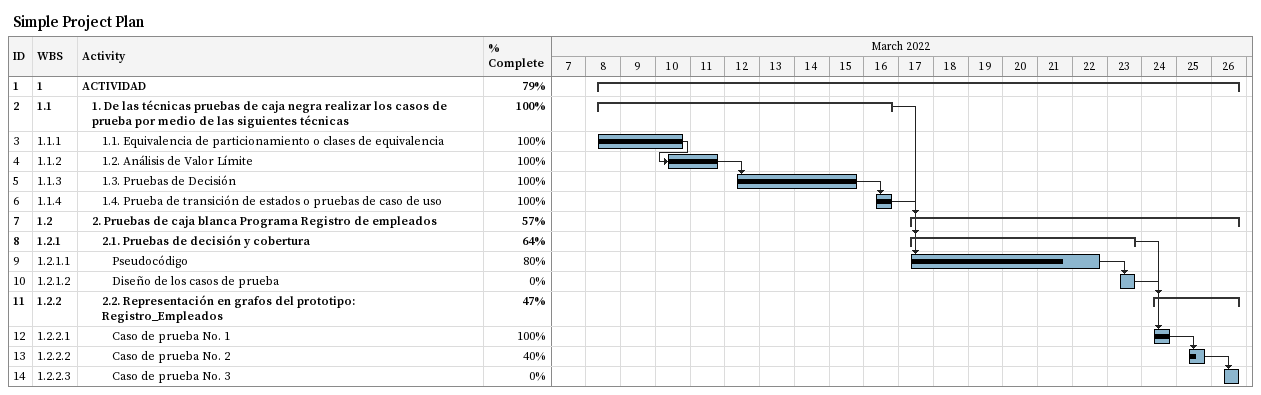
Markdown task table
Simple Project Plan

| ID | WBS | Task | Start | Finish | Predecessors | % complete |
|---|---|---|---|---|---|---|
| 1 | 1 | **ACTIVIDAD** | 2022-03-08 | 2022-03-26 |  | 79 |
| 2 | 1.1 | **1. De las técnicas pruebas de caja negra realizar los casos de prueba por medio de las siguientes técnicas** | 2022-03-08 | 2022-03-16 |  | 100 |
| 3 | 1.1.1 | 1.1. Equivalencia de particionamiento o clases de equivalencia | 2022-03-08 | 2022-03-10 |  | 100 |
| 4 | 1.1.2 | 1.2. Análisis de Valor Límite | 2022-03-10 | 2022-03-11 | 3 | 100 |
| 5 | 1.1.3 | 1.3. Pruebas de Decisión | 2022-03-12 | 2022-03-15 | 4 | 100 |
| 6 | 1.1.4 | 1.4. Prueba de transición de estados o pruebas de caso de uso | 2022-03-16 | 2022-03-16 | 5 | 100 |
| 7 | 1.2 | **2. Pruebas de caja blanca Programa Registro de empleados** | 2022-03-17 | 2022-03-26 | 2 | 57 |
| 8 | 1.2.1 | **2.1. Pruebas de decisión y cobertura** | 2022-03-17 | 2022-03-23 | 6 | 64 |
| 9 | 1.2.1.1 | Pseudocódigo | 2022-03-17 | 2022-03-22 | 6 | 80 |
| 10 | 1.2.1.2 | Diseño de los casos de prueba | 2022-03-23 | 2022-03-23 | 9 | 0 |
| 11 | 1.2.2 | **2.2. Representación en grafos del prototipo: Registro_Empleados** | 2022-03-24 | 2022-03-26 | 8 | 47 |
| 12 | 1.2.2.1 | Caso de prueba No. 1 | 2022-03-24 | 2022-03-24 | 10 | 100 |
| 13 | 1.2.2.2 | Caso de prueba No. 2 | 2022-03-25 | 2022-03-25 | 12 | 40 |
| 14 | 1.2.2.3 | Caso de prueba No. 3 | 2022-03-26 | 2022-03-26 | 13 | 0 |
